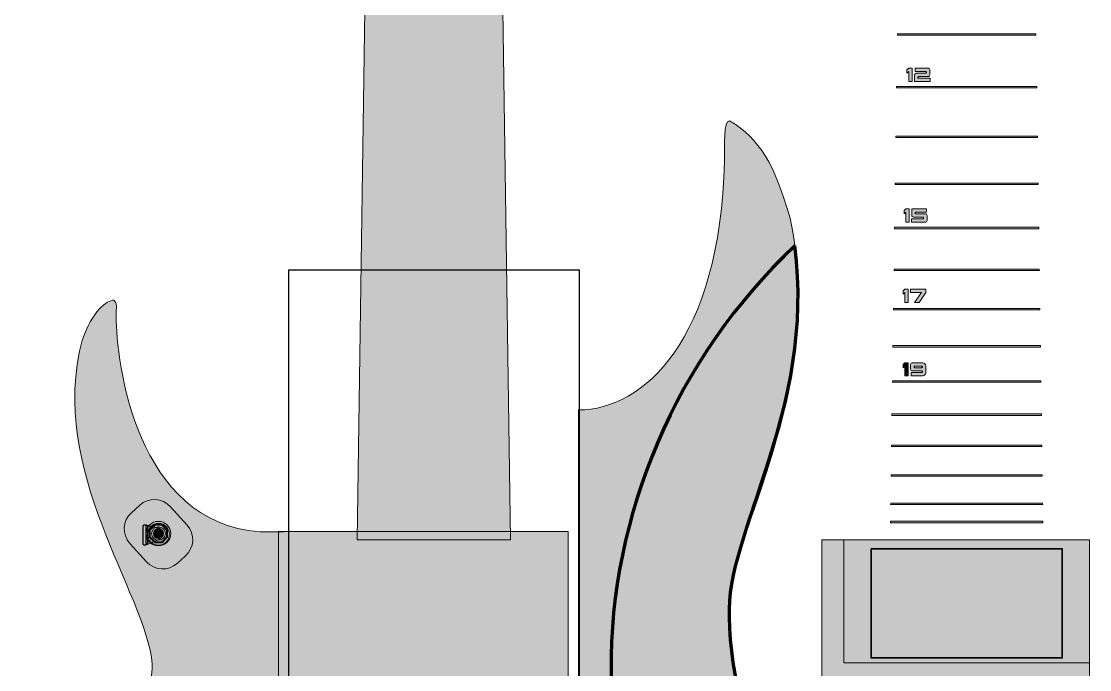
# Model space of a CAD drawing. Header units: millimetres. Extents: x -1358 to 1584, y -714 to 655.
# Drawn here: x 400.9 to 791.8, y -476.3 to -238.9 of the extents above; entities that cross this region are included whole.
import ezdxf

# ---------------------------------------------------------------- set-up
doc = ezdxf.new("R2010")
doc.units = ezdxf.units.MM
doc.header["$MEASUREMENT"] = 0
doc.layers.add('finished guitar', color=7, linetype='Continuous')
picture_1 = doc.add_image_def('image5.png', size_in_pixel=(301, 1088))

# ---------------------------------------------------------------- blocks, each defined once
blk = doc.blocks.new('block 169')
at = {"layer": 'finished guitar'}
image = blk.add_image(picture_1, insert=(498.83, -713.67), size_in_units=(106.19, 383.82), dxfattribs=at)
blk = doc.blocks.new('block 168')
at = {"layer": 'finished guitar', "true_color": 0xf23005}
h = blk.add_hatch(color=20, dxfattribs=at)
h.dxf.hatch_style = 2
h.paths.add_polyline_path([(495, -550.73), (601, -550.73), (601, -425.75), (495, -425.75)])
at = {"layer": 'finished guitar', "lineweight": 0}
blk.add_lwpolyline([(495, -550.73), (601, -550.73), (601, -425.75), (495, -425.75), (495, -550.73)], dxfattribs=at)
at = {"layer": 'finished guitar'}
blk.add_blockref('block 169', (0, 0), dxfattribs=at)
blk = doc.blocks.new('block 173')
at = {"layer": 'finished guitar', "true_color": 0xf13005}
blk.add_hatch(color=20, dxfattribs=at).paths.add_polyline_path([(572.83, 61.04), (530.83, 61.04), (523.83, -428.8), (579.83, -428.8)])
at = {"layer": 'finished guitar', "lineweight": 0}
blk.add_lwpolyline([(572.83, 61.04), (530.83, 61.04), (523.83, -428.8), (579.83, -428.8), (572.83, 61.04)], dxfattribs=at)
blk = doc.blocks.new('block 172')
at = {"layer": 'finished guitar'}
blk.add_blockref('block 173', (0, 0), dxfattribs=at)
blk = doc.blocks.new('block 174')
at = {"layer": 'finished guitar', "true_color": 0x000000}
for points in [[(772.18, -244.03), (721.46, -244.03), (721.46, -243.5), (772.17, -243.5)], [(772.45, -263.29), (721.18, -263.29), (721.19, -262.76), (772.44, -262.76)], [(772.71, -281.48), (720.92, -281.48), (720.93, -280.95), (772.7, -280.95)], [(772.96, -298.64), (720.68, -298.64), (720.68, -298.11), (772.95, -298.11)], [(773.19, -314.84), (720.44, -314.84), (720.45, -314.31), (773.18, -314.31)], [(773.41, -330.14), (720.23, -330.14), (720.23, -329.61), (773.4, -329.61)], [(773.61, -344.57), (720.02, -344.57), (720.03, -344.04), (773.6, -344.04)], [(773.81, -358.19), (719.82, -358.19), (719.83, -357.66), (773.8, -357.66)], [(773.99, -371.05), (719.64, -371.05), (719.65, -370.52), (773.98, -370.52)], [(774.16, -383.19), (719.47, -383.19), (719.47, -382.66), (774.16, -382.66)], [(774.33, -394.64), (719.3, -394.64), (719.31, -394.11), (774.32, -394.11)], [(774.48, -405.46), (719.15, -405.46), (719.16, -404.93), (774.47, -404.93)], [(774.63, -415.85), (719, -415.85), (719.01, -415.32), (774.62, -415.32)], [(774.72, -422.49), (718.9, -422.49), (718.91, -421.96), (774.72, -421.96)]]:
    blk.add_hatch(color=178, dxfattribs=at).paths.add_polyline_path(points)
at = {"layer": 'finished guitar', "lineweight": 0}
for points in [[(772.18, -244.03), (721.46, -244.03), (721.46, -243.5), (772.17, -243.5), (772.18, -244.03)], [(772.45, -263.29), (721.18, -263.29), (721.19, -262.76), (772.44, -262.76), (772.45, -263.29)], [(772.71, -281.48), (720.92, -281.48), (720.93, -280.95), (772.7, -280.95), (772.71, -281.48)], [(772.96, -298.64), (720.68, -298.64), (720.68, -298.11), (772.95, -298.11), (772.96, -298.64)], [(773.19, -314.84), (720.44, -314.84), (720.45, -314.31), (773.18, -314.31), (773.19, -314.84)], [(773.41, -330.14), (720.23, -330.14), (720.23, -329.61), (773.4, -329.61), (773.41, -330.14)], [(773.61, -344.57), (720.02, -344.57), (720.03, -344.04), (773.6, -344.04), (773.61, -344.57)], [(773.81, -358.19), (719.82, -358.19), (719.83, -357.66), (773.8, -357.66), (773.81, -358.19)], [(773.99, -371.05), (719.64, -371.05), (719.65, -370.52), (773.98, -370.52), (773.99, -371.05)], [(774.16, -383.19), (719.47, -383.19), (719.47, -382.66), (774.16, -382.66), (774.16, -383.19)], [(774.33, -394.64), (719.3, -394.64), (719.31, -394.11), (774.32, -394.11), (774.33, -394.64)], [(774.48, -405.46), (719.15, -405.46), (719.16, -404.93), (774.47, -404.93), (774.48, -405.46)], [(774.63, -415.85), (719, -415.85), (719.01, -415.32), (774.62, -415.32), (774.63, -415.85)], [(774.72, -422.49), (718.9, -422.49), (718.91, -421.96), (774.72, -421.96), (774.72, -422.49)]]:
    blk.add_lwpolyline(points, dxfattribs=at)
blk = doc.blocks.new('block 180')
at = {"layer": 'finished guitar', "true_color": 0x000000}
h = blk.add_hatch(color=178, dxfattribs=at)
h.dxf.hatch_style = 2
h.paths.add_polyline_path([(725.6, -260.99), (725.6, -257.29), (724.98, -257.91), (724.98, -256.67), (725.6, -256.06), (726.84, -256.06), (726.84, -260.99)])
h = blk.add_hatch(color=178, dxfattribs=at)
h.dxf.hatch_style = 2
edge = h.paths.add_edge_path()
edge.add_spline(control_points=[(727.76, -260.99), (727.76, -260.99), (727.76, -258.53), (727.76, -258.53), (727.76, -258.36), (727.82, -258.21), (727.94, -258.09), (728.06, -257.97), (728.21, -257.91), (728.38, -257.91), (728.38, -257.91), (731.78, -257.91), (731.78, -257.91), (731.86, -257.91), (731.93, -257.88), (731.99, -257.82), (732.05, -257.76), (732.08, -257.69), (732.08, -257.6), (732.08, -257.52), (732.05, -257.44), (731.99, -257.38), (731.93, -257.32), (731.86, -257.29), (731.78, -257.29), (731.78, -257.29), (727.92, -257.29), (727.92, -257.29), (727.92, -257.29), (727.92, -256.06), (727.92, -256.06), (727.92, -256.06), (732.7, -256.06), (732.7, -256.06), (732.87, -256.06), (733.01, -256.12), (733.14, -256.24), (733.26, -256.36), (733.32, -256.51), (733.32, -256.67), (733.32, -256.67), (733.32, -258.52), (733.32, -258.52), (733.32, -258.7), (733.26, -258.84), (733.14, -258.96), (733.01, -259.08), (732.87, -259.14), (732.7, -259.14), (732.7, -259.14), (729.31, -259.14), (729.31, -259.14), (729.22, -259.14), (729.15, -259.17), (729.08, -259.23), (729.03, -259.29), (729, -259.37), (729, -259.45), (729, -259.45), (729, -259.76), (729, -259.76), (729, -259.76), (733.47, -259.76), (733.47, -259.76), (733.47, -259.76), (733.47, -260.99), (733.47, -260.99), (733.47, -260.99), (727.76, -260.99), (727.76, -260.99)], knot_values=[0, 0, 0, 0, 1, 1, 1, 2, 2, 2, 3, 3, 3, 4, 4, 4, 5, 5, 5, 6, 6, 6, 7, 7, 7, 8, 8, 8, 9, 9, 9, 10, 10, 10, 11, 11, 11, 12, 12, 12, 13, 13, 13, 14, 14, 14, 15, 15, 15, 16, 16, 16, 17, 17, 17, 18, 18, 18, 19, 19, 19, 20, 20, 20, 21, 21, 21, 22, 22, 22, 23, 23, 23, 23], degree=3, periodic=1)
at = {"layer": 'finished guitar', "lineweight": 0}
blk.add_lwpolyline([(725.6, -260.99), (725.6, -257.29), (724.98, -257.91), (724.98, -256.67), (725.6, -256.06), (726.84, -256.06), (726.84, -260.99), (725.6, -260.99)], dxfattribs=at)
blk.add_open_spline([(727.76, -260.99), (727.76, -260.99), (727.76, -258.53), (727.76, -258.53), (727.76, -258.36), (727.82, -258.21), (727.94, -258.09), (728.06, -257.97), (728.21, -257.91), (728.38, -257.91), (728.38, -257.91), (731.78, -257.91), (731.78, -257.91), (731.86, -257.91), (731.93, -257.88), (731.99, -257.82), (732.05, -257.76), (732.08, -257.69), (732.08, -257.6), (732.08, -257.52), (732.05, -257.44), (731.99, -257.38), (731.93, -257.32), (731.86, -257.29), (731.78, -257.29), (731.78, -257.29), (727.92, -257.29), (727.92, -257.29), (727.92, -257.29), (727.92, -256.06), (727.92, -256.06), (727.92, -256.06), (732.7, -256.06), (732.7, -256.06), (732.87, -256.06), (733.01, -256.12), (733.14, -256.24), (733.26, -256.36), (733.32, -256.51), (733.32, -256.67), (733.32, -256.67), (733.32, -258.52), (733.32, -258.52), (733.32, -258.7), (733.26, -258.84), (733.14, -258.96), (733.01, -259.08), (732.87, -259.14), (732.7, -259.14), (732.7, -259.14), (729.31, -259.14), (729.31, -259.14), (729.22, -259.14), (729.15, -259.17), (729.08, -259.23), (729.03, -259.29), (729, -259.37), (729, -259.45), (729, -259.45), (729, -259.76), (729, -259.76), (729, -259.76), (733.47, -259.76), (733.47, -259.76), (733.47, -259.76), (733.47, -260.99), (733.47, -260.99), (733.47, -260.99), (727.76, -260.99), (727.76, -260.99)], degree=3, knots=[0, 0, 0, 0, 1, 1, 1, 2, 2, 2, 3, 3, 3, 4, 4, 4, 5, 5, 5, 6, 6, 6, 7, 7, 7, 8, 8, 8, 9, 9, 9, 10, 10, 10, 11, 11, 11, 12, 12, 12, 13, 13, 13, 14, 14, 14, 15, 15, 15, 16, 16, 16, 17, 17, 17, 18, 18, 18, 19, 19, 19, 20, 20, 20, 21, 21, 21, 22, 22, 22, 23, 23, 23, 23], dxfattribs=at)
blk = doc.blocks.new('block 181')
at = {"layer": 'finished guitar', "true_color": 0x000000}
h = blk.add_hatch(color=178, dxfattribs=at)
h.dxf.hatch_style = 2
h.paths.add_polyline_path([(724.59, -312.45), (724.59, -308.75), (723.97, -309.37), (723.97, -308.13), (724.59, -307.51), (725.82, -307.51), (725.82, -312.45)])
h = blk.add_hatch(color=178, dxfattribs=at)
h.dxf.hatch_style = 2
edge = h.paths.add_edge_path()
edge.add_spline(control_points=[(726.6, -312.45), (726.6, -312.45), (726.6, -311.22), (726.6, -311.22), (726.6, -311.22), (730.76, -311.22), (730.76, -311.22), (730.85, -311.22), (730.92, -311.19), (730.98, -311.13), (731.04, -311.07), (731.07, -311), (731.07, -310.91), (731.07, -310.83), (731.04, -310.75), (730.98, -310.69), (730.92, -310.63), (730.85, -310.6), (730.76, -310.6), (730.76, -310.6), (727.37, -310.6), (727.37, -310.6), (727.2, -310.6), (727.05, -310.54), (726.93, -310.42), (726.81, -310.3), (726.75, -310.15), (726.75, -309.98), (726.75, -309.98), (726.75, -307.51), (726.75, -307.51), (726.75, -307.51), (732.15, -307.51), (732.15, -307.51), (732.15, -307.51), (732.15, -308.75), (732.15, -308.75), (732.15, -308.75), (727.98, -308.75), (727.98, -308.75), (727.98, -308.75), (727.98, -309.06), (727.98, -309.06), (727.98, -309.14), (728.01, -309.22), (728.07, -309.28), (728.13, -309.34), (728.21, -309.37), (728.29, -309.37), (728.29, -309.37), (731.69, -309.37), (731.69, -309.37), (731.86, -309.37), (732, -309.43), (732.12, -309.55), (732.25, -309.67), (732.31, -309.82), (732.31, -309.98), (732.31, -309.98), (732.31, -311.84), (732.31, -311.84), (732.31, -312.01), (732.25, -312.15), (732.12, -312.28), (732, -312.39), (731.86, -312.45), (731.69, -312.45), (731.69, -312.45), (726.6, -312.45), (726.6, -312.45)], knot_values=[0, 0, 0, 0, 1, 1, 1, 2, 2, 2, 3, 3, 3, 4, 4, 4, 5, 5, 5, 6, 6, 6, 7, 7, 7, 8, 8, 8, 9, 9, 9, 10, 10, 10, 11, 11, 11, 12, 12, 12, 13, 13, 13, 14, 14, 14, 15, 15, 15, 16, 16, 16, 17, 17, 17, 18, 18, 18, 19, 19, 19, 20, 20, 20, 21, 21, 21, 22, 22, 22, 23, 23, 23, 23], degree=3, periodic=1)
at = {"layer": 'finished guitar', "lineweight": 0}
blk.add_lwpolyline([(724.59, -312.45), (724.59, -308.75), (723.97, -309.37), (723.97, -308.13), (724.59, -307.51), (725.82, -307.51), (725.82, -312.45), (724.59, -312.45)], dxfattribs=at)
blk.add_open_spline([(726.6, -312.45), (726.6, -312.45), (726.6, -311.22), (726.6, -311.22), (726.6, -311.22), (730.76, -311.22), (730.76, -311.22), (730.85, -311.22), (730.92, -311.19), (730.98, -311.13), (731.04, -311.07), (731.07, -311), (731.07, -310.91), (731.07, -310.83), (731.04, -310.75), (730.98, -310.69), (730.92, -310.63), (730.85, -310.6), (730.76, -310.6), (730.76, -310.6), (727.37, -310.6), (727.37, -310.6), (727.2, -310.6), (727.05, -310.54), (726.93, -310.42), (726.81, -310.3), (726.75, -310.15), (726.75, -309.98), (726.75, -309.98), (726.75, -307.51), (726.75, -307.51), (726.75, -307.51), (732.15, -307.51), (732.15, -307.51), (732.15, -307.51), (732.15, -308.75), (732.15, -308.75), (732.15, -308.75), (727.98, -308.75), (727.98, -308.75), (727.98, -308.75), (727.98, -309.06), (727.98, -309.06), (727.98, -309.14), (728.01, -309.22), (728.07, -309.28), (728.13, -309.34), (728.21, -309.37), (728.29, -309.37), (728.29, -309.37), (731.69, -309.37), (731.69, -309.37), (731.86, -309.37), (732, -309.43), (732.12, -309.55), (732.25, -309.67), (732.31, -309.82), (732.31, -309.98), (732.31, -309.98), (732.31, -311.84), (732.31, -311.84), (732.31, -312.01), (732.25, -312.15), (732.12, -312.28), (732, -312.39), (731.86, -312.45), (731.69, -312.45), (731.69, -312.45), (726.6, -312.45), (726.6, -312.45)], degree=3, knots=[0, 0, 0, 0, 1, 1, 1, 2, 2, 2, 3, 3, 3, 4, 4, 4, 5, 5, 5, 6, 6, 6, 7, 7, 7, 8, 8, 8, 9, 9, 9, 10, 10, 10, 11, 11, 11, 12, 12, 12, 13, 13, 13, 14, 14, 14, 15, 15, 15, 16, 16, 16, 17, 17, 17, 18, 18, 18, 19, 19, 19, 20, 20, 20, 21, 21, 21, 22, 22, 22, 23, 23, 23, 23], dxfattribs=at)
blk = doc.blocks.new('block 182')
at = {"layer": 'finished guitar', "true_color": 0x000000}
h = blk.add_hatch(color=178, dxfattribs=at)
h.dxf.hatch_style = 2
h.paths.add_polyline_path([(724.16, -341.92), (724.16, -338.22), (723.55, -338.84), (723.55, -337.6), (724.16, -336.98), (725.4, -336.98), (725.4, -341.92)])
h = blk.add_hatch(color=178, dxfattribs=at)
h.dxf.hatch_style = 2
h.paths.add_polyline_path([(727.76, -341.92), (730.23, -338.22), (726.32, -338.22), (726.32, -336.98), (731.88, -336.98), (731.88, -338.22), (729.41, -341.92)])
at = {"layer": 'finished guitar', "lineweight": 0}
for points in [[(724.16, -341.92), (724.16, -338.22), (723.55, -338.84), (723.55, -337.6), (724.16, -336.98), (725.4, -336.98), (725.4, -341.92), (724.16, -341.92)], [(727.76, -341.92), (730.23, -338.22), (726.32, -338.22), (726.32, -336.98), (731.88, -336.98), (731.88, -338.22), (729.41, -341.92), (727.76, -341.92)]]:
    blk.add_lwpolyline(points, dxfattribs=at)
blk = doc.blocks.new('block 183')
at = {"layer": 'finished guitar', "true_color": 0x000000}
h = blk.add_hatch(color=178, dxfattribs=at)
h.dxf.hatch_style = 2
h.paths.add_polyline_path([(724.16, -368.7), (724.16, -365.14), (723.55, -365.73), (723.55, -364.54), (724.16, -363.95), (725.4, -363.95), (725.4, -368.7)])
h = blk.add_hatch(color=178, dxfattribs=at)
h.dxf.hatch_style = 2
edge = h.paths.add_edge_path()
edge.add_spline(control_points=[(726.48, -368.7), (726.48, -368.7), (726.48, -367.51), (726.48, -367.51), (726.48, -367.51), (730.34, -367.51), (730.34, -367.51), (730.42, -367.51), (730.49, -367.48), (730.55, -367.43), (730.62, -367.37), (730.65, -367.3), (730.65, -367.21), (730.65, -367.13), (730.62, -367.06), (730.55, -367), (730.49, -366.95), (730.42, -366.92), (730.34, -366.92), (730.34, -366.92), (726.94, -366.92), (726.94, -366.92), (726.77, -366.92), (726.63, -366.86), (726.5, -366.75), (726.38, -366.63), (726.32, -366.49), (726.32, -366.32), (726.32, -366.32), (726.32, -364.54), (726.32, -364.54), (726.32, -364.38), (726.38, -364.25), (726.5, -364.13), (726.63, -364.01), (726.77, -363.95), (726.94, -363.95), (726.94, -363.95), (730.65, -363.95), (730.65, -363.95), (730.99, -363.95), (731.28, -364.07), (731.51, -364.3), (731.76, -364.54), (731.88, -364.81), (731.88, -365.14), (731.88, -365.14), (731.88, -367.51), (731.88, -367.51), (731.88, -367.84), (731.76, -368.12), (731.51, -368.35), (731.27, -368.58), (730.98, -368.7), (730.65, -368.7), (730.65, -368.7), (726.48, -368.7), (726.48, -368.7)], knot_values=[0, 0, 0, 0, 1, 1, 1, 2, 2, 2, 3, 3, 3, 4, 4, 4, 5, 5, 5, 6, 6, 6, 7, 7, 7, 8, 8, 8, 9, 9, 9, 10, 10, 10, 11, 11, 11, 12, 12, 12, 13, 13, 13, 14, 14, 14, 15, 15, 15, 16, 16, 16, 17, 17, 17, 18, 18, 18, 19, 19, 19, 19], degree=3, periodic=1)
edge = h.paths.add_edge_path()
edge.add_spline(control_points=[(730.34, -365.73), (730.42, -365.73), (730.49, -365.7), (730.55, -365.65), (730.62, -365.59), (730.65, -365.52), (730.65, -365.43), (730.65, -365.35), (730.62, -365.28), (730.55, -365.23), (730.49, -365.17), (730.42, -365.14), (730.34, -365.14), (730.34, -365.14), (727.87, -365.14), (727.87, -365.14), (727.78, -365.14), (727.71, -365.17), (727.65, -365.23), (727.59, -365.28), (727.56, -365.35), (727.56, -365.43), (727.56, -365.52), (727.59, -365.59), (727.65, -365.65), (727.71, -365.7), (727.78, -365.73), (727.87, -365.73), (727.87, -365.73), (730.34, -365.73), (730.34, -365.73)], knot_values=[0, 0, 0, 0, 1, 1, 1, 2, 2, 2, 3, 3, 3, 4, 4, 4, 5, 5, 5, 6, 6, 6, 7, 7, 7, 8, 8, 8, 9, 9, 9, 10, 10, 10, 10], degree=3, periodic=1)
at = {"layer": 'finished guitar', "lineweight": 0}
blk.add_lwpolyline([(724.16, -368.7), (724.16, -365.14), (723.55, -365.73), (723.55, -364.54), (724.16, -363.95), (725.4, -363.95), (725.4, -368.7), (724.16, -368.7)], dxfattribs=at)
for points, knots in [([(726.48, -368.7), (726.48, -368.7), (726.48, -367.51), (726.48, -367.51), (726.48, -367.51), (730.34, -367.51), (730.34, -367.51), (730.42, -367.51), (730.49, -367.48), (730.55, -367.43), (730.62, -367.37), (730.65, -367.3), (730.65, -367.21), (730.65, -367.13), (730.62, -367.06), (730.55, -367), (730.49, -366.95), (730.42, -366.92), (730.34, -366.92), (730.34, -366.92), (726.94, -366.92), (726.94, -366.92), (726.77, -366.92), (726.63, -366.86), (726.5, -366.75), (726.38, -366.63), (726.32, -366.49), (726.32, -366.32), (726.32, -366.32), (726.32, -364.54), (726.32, -364.54), (726.32, -364.38), (726.38, -364.25), (726.5, -364.13), (726.63, -364.01), (726.77, -363.95), (726.94, -363.95), (726.94, -363.95), (730.65, -363.95), (730.65, -363.95), (730.99, -363.95), (731.28, -364.07), (731.51, -364.3), (731.76, -364.54), (731.88, -364.81), (731.88, -365.14), (731.88, -365.14), (731.88, -367.51), (731.88, -367.51), (731.88, -367.84), (731.76, -368.12), (731.51, -368.35), (731.27, -368.58), (730.98, -368.7), (730.65, -368.7), (730.65, -368.7), (726.48, -368.7), (726.48, -368.7)], [0, 0, 0, 0, 1, 1, 1, 2, 2, 2, 3, 3, 3, 4, 4, 4, 5, 5, 5, 6, 6, 6, 7, 7, 7, 8, 8, 8, 9, 9, 9, 10, 10, 10, 11, 11, 11, 12, 12, 12, 13, 13, 13, 14, 14, 14, 15, 15, 15, 16, 16, 16, 17, 17, 17, 18, 18, 18, 19, 19, 19, 19]), ([(730.34, -365.73), (730.42, -365.73), (730.49, -365.7), (730.55, -365.65), (730.62, -365.59), (730.65, -365.52), (730.65, -365.43), (730.65, -365.35), (730.62, -365.28), (730.55, -365.23), (730.49, -365.17), (730.42, -365.14), (730.34, -365.14), (730.34, -365.14), (727.87, -365.14), (727.87, -365.14), (727.78, -365.14), (727.71, -365.17), (727.65, -365.23), (727.59, -365.28), (727.56, -365.35), (727.56, -365.43), (727.56, -365.52), (727.59, -365.59), (727.65, -365.65), (727.71, -365.7), (727.78, -365.73), (727.87, -365.73), (727.87, -365.73), (730.34, -365.73), (730.34, -365.73)], [0, 0, 0, 0, 1, 1, 1, 2, 2, 2, 3, 3, 3, 4, 4, 4, 5, 5, 5, 6, 6, 6, 7, 7, 7, 8, 8, 8, 9, 9, 9, 10, 10, 10, 10])]:
    blk.add_open_spline(points, degree=3, knots=knots, dxfattribs=at)
blk = doc.blocks.new('block 175')
at = {"layer": 'finished guitar'}
for name in ['block 180', 'block 181', 'block 182', 'block 183']:
    blk.add_blockref(name, (0, 0), dxfattribs=at)
blk = doc.blocks.new('block 171')
at = {"layer": 'finished guitar'}
for name in ['block 172', 'block 174', 'block 175']:
    blk.add_blockref(name, (0, 0), dxfattribs=at)
blk = doc.blocks.new('block 201')
at = {"layer": 'finished guitar', "true_color": 0x031ca6}
h = blk.add_hatch(color=164, dxfattribs=at)
edge = h.paths.add_edge_path()
edge.add_spline(control_points=[(697.75, -590.86), (691.43, -545.06), (660.08, -501.66), (660.03, -456.98), (658.19, -423.8), (695.55, -372.62), (682.2, -311.02), (676.4, -291.04), (671.25, -282.11), (660.08, -275.31), (657.72, -275.4), (658.33, -284.19), (658.2, -290.18), (656.62, -355.69), (628.49, -381.18), (604.83, -381.18), (604.83, -381.18), (604.83, -710.48), (604.83, -710.48), (702.11, -693.18), (701.11, -622.74), (697.75, -590.86)], knot_values=[0, 0, 0, 0, 1, 1, 1, 2, 2, 2, 3, 3, 3, 4, 4, 4, 5, 5, 5, 6, 6, 6, 7, 7, 7, 7], degree=3, periodic=1)
at = {"layer": 'finished guitar', "lineweight": 0}
blk.add_open_spline([(697.75, -590.86), (691.43, -545.06), (660.08, -501.66), (660.03, -456.98), (658.19, -423.8), (695.55, -372.62), (682.2, -311.02), (676.4, -291.04), (671.25, -282.11), (660.08, -275.31), (657.72, -275.4), (658.33, -284.19), (658.2, -290.18), (656.62, -355.69), (628.49, -381.18), (604.83, -381.18), (604.83, -381.18), (604.83, -710.48), (604.83, -710.48), (702.11, -693.18), (701.11, -622.74), (697.75, -590.86)], degree=3, knots=[0, 0, 0, 0, 1, 1, 1, 2, 2, 2, 3, 3, 3, 4, 4, 4, 5, 5, 5, 6, 6, 6, 7, 7, 7, 7], dxfattribs=at)
blk = doc.blocks.new('block 200')
at = {"layer": 'finished guitar'}
blk.add_blockref('block 201', (0, 0), dxfattribs=at)
blk = doc.blocks.new('block 202')
at = {"layer": 'finished guitar', "true_color": 0x031ca6}
for points in [[(791.81, -473.8), (701.81, -473.8), (701.81, -428.8), (791.81, -428.8)], [(711.81, -432), (781.81, -432), (781.81, -472), (711.81, -472)], [(791.81, -547.73), (701.81, -547.73), (701.81, -502.73), (791.81, -502.73)], [(711.81, -505.23), (781.81, -505.23), (781.81, -545.23), (711.81, -545.23)]]:
    blk.add_hatch(color=164, dxfattribs=at).paths.add_polyline_path(points)
at = {"layer": 'finished guitar', "lineweight": 0}
for points in [[(791.81, -473.8), (701.81, -473.8), (701.81, -428.8), (791.81, -428.8), (791.81, -473.8)], [(791.81, -547.73), (701.81, -547.73), (701.81, -502.73), (791.81, -502.73), (791.81, -547.73)]]:
    blk.add_lwpolyline(points, dxfattribs=at)
at = {"layer": 'finished guitar', "color": 7, "lineweight": 35, "true_color": 0xffffff}
blk.add_lwpolyline([(711.81, -432), (781.81, -432), (781.81, -472), (711.81, -472), (711.81, -432)], dxfattribs=at)
at = {"layer": 'finished guitar', "color": 7, "lineweight": 70, "true_color": 0xffffff}
blk.add_lwpolyline([(711.81, -505.23), (781.81, -505.23), (781.81, -545.23), (711.81, -545.23), (711.81, -505.23)], dxfattribs=at)
blk = doc.blocks.new('block 199')
at = {"layer": 'finished guitar', "true_color": 0x191919}
h = blk.add_hatch(color=179, dxfattribs=at)
edge = h.paths.add_edge_path()
edge.add_spline(control_points=[(683.96, -321.14), (691.69, -381.71), (658.35, -426.73), (660.03, -456.98), (660.08, -501.66), (691.43, -545.06), (697.75, -590.86), (698.76, -600.44), (699.42, -604.6), (698.49, -619.53), (586.83, -554.98), (596.83, -402.58), (683.96, -321.14)], knot_values=[0, 0, 0, 0, 1, 1, 1, 2, 2, 2, 3, 3, 3, 4, 4, 4, 4], degree=3, periodic=1)
at = {"layer": 'finished guitar', "true_color": 0x031ca6}
blk.add_hatch(color=164, dxfattribs=at).paths.add_polyline_path([(791.81, -547.73), (693.81, -547.73), (693.81, -428.8), (791.81, -428.8)])
at = {"layer": 'finished guitar', "lineweight": 0}
blk.add_lwpolyline([(791.81, -547.73), (693.81, -547.73), (693.81, -428.8), (791.81, -428.8), (791.81, -547.73)], dxfattribs=at)
at = {"layer": 'finished guitar', "color": 7, "lineweight": 70, "true_color": 0xffffff}
blk.add_open_spline([(683.96, -321.14), (691.69, -381.71), (658.35, -426.73), (660.03, -456.98), (660.08, -501.66), (691.43, -545.06), (697.75, -590.86), (698.76, -600.44), (699.42, -604.6), (698.49, -619.53), (586.83, -554.98), (596.83, -402.58), (683.96, -321.14)], degree=3, knots=[0, 0, 0, 0, 1, 1, 1, 2, 2, 2, 3, 3, 3, 4, 4, 4, 4], dxfattribs=at)
at = {"layer": 'finished guitar'}
for name in ['block 200', 'block 202']:
    blk.add_blockref(name, (0, 0), dxfattribs=at)
blk = doc.blocks.new('block 205')
at = {"layer": 'finished guitar', "true_color": 0x031ca6}
h = blk.add_hatch(color=164, dxfattribs=at)
edge = h.paths.add_edge_path()
edge.add_spline(control_points=[(498.83, -425.75), (498.83, -425.75), (493.31, -425.87), (488.15, -425.87), (488.15, -425.87), (488.15, -425.87), (488.15, -425.87), (442.86, -422.58), (435.5, -363.66), (435.62, -346.82), (435.54, -343.44), (436.1, -342.16), (434.73, -341), (434.73, -341), (434.73, -341), (434.73, -341), (432.3, -341), (426.68, -345.04), (423.16, -355.74), (423.16, -355.74), (423.16, -355.74), (423.16, -355.74), (410.46, -403.53), (446.39, -448.02), (448.81, -474.28), (448.81, -489.67), (433.6, -518.02), (419.51, -551.29), (412.28, -568.35), (403.07, -581.48), (400.9, -605.27), (400.9, -605.27), (400.9, -605.27), (400.9, -605.27), (401.4, -656.92), (404.42, -700.79), (498.83, -712.05), (498.83, -712.05), (498.83, -425.75), (498.83, -425.75)], knot_values=[0, 0, 0, 0, 1, 1, 1, 2, 2, 2, 3, 3, 3, 4, 4, 4, 5, 5, 5, 6, 6, 6, 7, 7, 7, 8, 8, 8, 9, 9, 9, 10, 10, 10, 11, 11, 11, 12, 12, 12, 13, 13, 13, 13], degree=3, periodic=1)
at = {"layer": 'finished guitar', "lineweight": 0}
blk.add_open_spline([(498.83, -425.75), (498.83, -425.75), (493.31, -425.87), (488.15, -425.87), (488.15, -425.87), (488.15, -425.87), (488.15, -425.87), (442.86, -422.58), (435.5, -363.66), (435.62, -346.82), (435.54, -343.44), (436.1, -342.16), (434.73, -341), (434.73, -341), (434.73, -341), (434.73, -341), (432.3, -341), (426.68, -345.04), (423.16, -355.74), (423.16, -355.74), (423.16, -355.74), (423.16, -355.74), (410.46, -403.53), (446.39, -448.02), (448.81, -474.28), (448.81, -489.67), (433.6, -518.02), (419.51, -551.29), (412.28, -568.35), (403.07, -581.48), (400.9, -605.27), (400.9, -605.27), (400.9, -605.27), (400.9, -605.27), (401.4, -656.92), (404.42, -700.79), (498.83, -712.05), (498.83, -712.05), (498.83, -425.75), (498.83, -425.75)], degree=3, knots=[0, 0, 0, 0, 1, 1, 1, 2, 2, 2, 3, 3, 3, 4, 4, 4, 5, 5, 5, 6, 6, 6, 7, 7, 7, 8, 8, 8, 9, 9, 9, 10, 10, 10, 11, 11, 11, 12, 12, 12, 13, 13, 13, 13], dxfattribs=at)
blk = doc.blocks.new('block 204')
at = {"layer": 'finished guitar'}
blk.add_blockref('block 205', (0, 0), dxfattribs=at)
blk = doc.blocks.new('block 208')
at = {"layer": 'finished guitar', "true_color": 0x191919}
h = blk.add_hatch(color=179, dxfattribs=at)
h.dxf.hatch_style = 2
edge = h.paths.add_edge_path()
edge.add_spline(control_points=[(446.69, -436.81), (446.69, -436.81), (440.59, -430.05), (440.59, -430.05), (437.65, -426.79), (437.91, -421.77), (441.17, -418.83), (441.17, -418.83), (444.23, -416.07), (444.23, -416.07), (447.48, -413.14), (452.51, -413.4), (455.45, -416.65), (455.45, -416.65), (461.55, -423.42), (461.55, -423.42), (464.49, -426.68), (464.23, -431.7), (460.97, -434.64), (460.97, -434.64), (457.91, -437.39), (457.91, -437.39), (454.66, -440.33), (449.63, -440.07), (446.69, -436.81)], knot_values=[0, 0, 0, 0, 1, 1, 1, 2, 2, 2, 3, 3, 3, 4, 4, 4, 5, 5, 5, 6, 6, 6, 7, 7, 7, 8, 8, 8, 8], degree=3, periodic=1)
at = {"layer": 'finished guitar', "true_color": 0x000000}
h = blk.add_hatch(color=178, dxfattribs=at)
edge = h.paths.add_edge_path()
edge.add_spline(control_points=[(455.07, -426.73), (455.07, -428.94), (453.28, -430.73), (451.07, -430.73), (448.86, -430.73), (447.07, -428.94), (447.07, -426.73), (447.07, -424.53), (448.86, -422.73), (451.07, -422.73), (453.28, -422.73), (455.07, -424.53), (455.07, -426.73)], knot_values=[0, 0, 0, 0, 1, 1, 1, 2, 2, 2, 3, 3, 3, 4, 4, 4, 4], degree=3, periodic=1)
at = {"layer": 'finished guitar', "lineweight": 0}
for points, knots in [([(446.69, -436.81), (446.69, -436.81), (440.59, -430.05), (440.59, -430.05), (437.65, -426.79), (437.91, -421.77), (441.17, -418.83), (441.17, -418.83), (444.23, -416.07), (444.23, -416.07), (447.48, -413.14), (452.51, -413.4), (455.45, -416.65), (455.45, -416.65), (461.55, -423.42), (461.55, -423.42), (464.49, -426.68), (464.23, -431.7), (460.97, -434.64), (460.97, -434.64), (457.91, -437.39), (457.91, -437.39), (454.66, -440.33), (449.63, -440.07), (446.69, -436.81)], [0, 0, 0, 0, 1, 1, 1, 2, 2, 2, 3, 3, 3, 4, 4, 4, 5, 5, 5, 6, 6, 6, 7, 7, 7, 8, 8, 8, 8]), ([(455.07, -426.73), (455.07, -428.94), (453.28, -430.73), (451.07, -430.73), (448.86, -430.73), (447.07, -428.94), (447.07, -426.73), (447.07, -424.53), (448.86, -422.73), (451.07, -422.73), (453.28, -422.73), (455.07, -424.53), (455.07, -426.73)], [0, 0, 0, 0, 1, 1, 1, 2, 2, 2, 3, 3, 3, 4, 4, 4, 4])]:
    blk.add_open_spline(points, degree=3, knots=knots, dxfattribs=at)
blk = doc.blocks.new('block 203')
at = {"layer": 'finished guitar'}
for name in ['block 204', 'block 208']:
    blk.add_blockref(name, (0, 0), dxfattribs=at)
blk = doc.blocks.new('block 239')
at = {"layer": 'finished guitar', "true_color": 0xffffff}
h = blk.add_hatch(color=7, dxfattribs=at)
h.dxf.hatch_style = 2
h.paths.add_polyline_path([(452.45, -423.1), (452.3, -423.1), (449.81, -423.1), (449.66, -423.1), (449.56, -423.2), (447.79, -424.96), (447.69, -425.07), (447.69, -425.21), (447.69, -427.71), (447.69, -427.85), (447.79, -427.96), (449.56, -429.72), (449.66, -429.82), (449.81, -429.82), (452.3, -429.82), (452.45, -429.82), (452.55, -429.72), (454.31, -427.96), (454.42, -427.85), (454.42, -427.71), (454.42, -425.21), (454.42, -425.07), (454.31, -424.96), (452.55, -423.2)])
h.paths.add_polyline_path([(452.3, -423.45), (454.06, -425.21), (454.06, -427.71), (452.3, -429.47), (449.81, -429.47), (448.04, -427.71), (448.04, -425.21), (449.81, -423.45)])
at = {"layer": 'finished guitar', "true_color": 0xcc0000}
blk.add_hatch(color=12, dxfattribs=at).paths.add_polyline_path([(449.73, -429.65), (447.87, -427.78), (447.87, -425.14), (449.73, -423.27), (452.37, -423.27), (454.24, -425.14), (454.24, -427.78), (452.37, -429.65)])
at = {"layer": 'finished guitar', "lineweight": 0}
for points in [[(452.45, -423.1), (452.3, -423.1), (449.81, -423.1), (449.66, -423.1), (449.56, -423.2), (447.79, -424.96), (447.69, -425.07), (447.69, -425.21), (447.69, -427.71), (447.69, -427.85), (447.79, -427.96), (449.56, -429.72), (449.66, -429.82), (449.81, -429.82), (452.3, -429.82), (452.45, -429.82), (452.55, -429.72), (454.31, -427.96), (454.42, -427.85), (454.42, -427.71), (454.42, -425.21), (454.42, -425.07), (454.31, -424.96), (452.55, -423.2), (452.45, -423.1), (452.45, -423.1)], [(449.73, -429.65), (447.87, -427.78), (447.87, -425.14), (449.73, -423.27), (452.37, -423.27), (454.24, -425.14), (454.24, -427.78), (452.37, -429.65), (449.73, -429.65)], [(452.3, -423.45), (454.06, -425.21), (454.06, -427.71), (452.3, -429.47), (449.81, -429.47), (448.04, -427.71), (448.04, -425.21), (449.81, -423.45), (452.3, -423.45)]]:
    blk.add_lwpolyline(points, dxfattribs=at)
blk = doc.blocks.new('block 240')
at = {"layer": 'finished guitar', "true_color": 0xffffff}
h = blk.add_hatch(color=7, dxfattribs=at)
h.dxf.hatch_style = 2
edge = h.paths.add_edge_path()
edge.add_spline(control_points=[(446.47, -423.28), (446.47, -423.28), (446.47, -430.69), (446.47, -430.69), (446.47, -430.69), (450.7, -428.93), (450.7, -428.93), (451.22, -428.71), (451.76, -428.58), (451.76, -427.87), (451.76, -427.87), (451.76, -425.05), (451.76, -425.05), (451.76, -424.57), (451.17, -424.42), (450.7, -424.34), (450.7, -424.34), (446.47, -423.28), (446.47, -423.28), (446.47, -423.28), (446.47, -423.28), (446.47, -423.28)], knot_values=[0, 0, 0, 0, 1, 1, 1, 2, 2, 2, 3, 3, 3, 4, 4, 4, 5, 5, 5, 6, 6, 6, 7, 7, 7, 7], degree=3, periodic=1)
edge = h.paths.add_edge_path()
edge.add_spline(control_points=[(446.55, -423.4), (446.55, -423.4), (450.69, -424.43), (450.69, -424.43), (451.37, -424.54), (451.67, -424.73), (451.67, -425.05), (451.67, -425.05), (451.67, -427.87), (451.67, -427.87), (451.67, -428.44), (451.28, -428.6), (450.82, -428.78), (450.77, -428.8), (450.72, -428.82), (450.67, -428.85), (450.67, -428.85), (446.55, -430.56), (446.55, -430.56), (446.55, -430.56), (446.55, -423.4), (446.55, -423.4)], knot_values=[0, 0, 0, 0, 0.352778, 0.352778, 0.352778, 0.705556, 0.705556, 0.705556, 1.058333, 1.058333, 1.058333, 1.411111, 1.411111, 1.411111, 1.763889, 1.763889, 1.763889, 2.116667, 2.116667, 2.116667, 2.469444, 2.469444, 2.469444, 2.469444], degree=3, periodic=0)
edge.add_line((446.55, -423.4), (446.55, -423.4))
at = {"layer": 'finished guitar', "true_color": 0x333333}
h = blk.add_hatch(color=250, dxfattribs=at)
edge = h.paths.add_edge_path()
edge.add_spline(control_points=[(446.51, -423.34), (446.51, -423.34), (450.69, -424.38), (450.69, -424.38), (451.17, -424.46), (451.71, -424.61), (451.71, -425.05), (451.71, -425.05), (451.71, -427.87), (451.71, -427.87), (451.71, -428.47), (451.31, -428.64), (450.84, -428.82), (450.84, -428.82), (450.68, -428.89), (450.68, -428.89), (450.68, -428.89), (446.51, -430.63), (446.51, -430.63), (446.51, -430.63), (446.51, -423.34), (446.51, -423.34)], knot_values=[0, 0, 0, 0, 1, 1, 1, 2, 2, 2, 3, 3, 3, 4, 4, 4, 5, 5, 5, 6, 6, 6, 7, 7, 7, 7], degree=3, periodic=1)
at = {"layer": 'finished guitar', "lineweight": 0}
for points in [[(446.47, -423.28), (446.47, -423.28), (446.47, -430.69), (446.47, -430.69), (446.47, -430.69), (450.7, -428.93), (450.7, -428.93), (451.22, -428.71), (451.76, -428.58), (451.76, -427.87), (451.76, -427.87), (451.76, -425.05), (451.76, -425.05), (451.76, -424.57), (451.17, -424.42), (450.7, -424.34), (450.7, -424.34), (446.47, -423.28), (446.47, -423.28), (446.47, -423.28), (446.47, -423.28), (446.47, -423.28)], [(446.51, -423.34), (446.51, -423.34), (450.69, -424.38), (450.69, -424.38), (451.17, -424.46), (451.71, -424.61), (451.71, -425.05), (451.71, -425.05), (451.71, -427.87), (451.71, -427.87), (451.71, -428.47), (451.31, -428.64), (450.84, -428.82), (450.84, -428.82), (450.68, -428.89), (450.68, -428.89), (450.68, -428.89), (446.51, -430.63), (446.51, -430.63), (446.51, -430.63), (446.51, -423.34), (446.51, -423.34)], [(446.55, -423.4), (446.55, -423.4), (450.69, -424.43), (450.69, -424.43), (451.37, -424.54), (451.67, -424.73), (451.67, -425.05), (451.67, -425.05), (451.67, -427.87), (451.67, -427.87), (451.67, -428.44), (451.28, -428.6), (450.82, -428.78), (450.77, -428.8), (450.72, -428.82), (450.67, -428.85), (450.67, -428.85), (446.55, -430.56), (446.55, -430.56), (446.55, -430.56), (446.55, -423.4), (446.55, -423.4)]]:
    blk.add_open_spline(points, degree=3, knots=[0, 0, 0, 0, 1, 1, 1, 2, 2, 2, 3, 3, 3, 4, 4, 4, 5, 5, 5, 6, 6, 6, 7, 7, 7, 7], dxfattribs=at)
blk = doc.blocks.new('block 241')
at = {"layer": 'finished guitar', "true_color": 0xffffff}
h = blk.add_hatch(color=7, dxfattribs=at)
h.dxf.hatch_style = 2
edge = h.paths.add_edge_path()
edge.add_spline(control_points=[(446.54, -423.29), (446.54, -423.29), (446.54, -423.29), (446.53, -423.29), (446.53, -423.29), (445.77, -423.3), (445.77, -423.3), (445.57, -423.3), (445.4, -423.46), (445.4, -423.66), (445.4, -423.66), (445.4, -430.31), (445.4, -430.31), (445.4, -430.51), (445.57, -430.67), (445.77, -430.68), (445.77, -430.68), (446.34, -430.68), (446.34, -430.68), (446.34, -430.68), (446.35, -430.68), (446.35, -430.68), (446.8, -430.68), (447.17, -430.31), (447.17, -429.86), (447.17, -429.86), (447.17, -423.92), (447.17, -423.92), (447.17, -423.57), (446.89, -423.29), (446.54, -423.29), (446.54, -423.29), (446.54, -423.29), (446.54, -423.29)], knot_values=[0, 0, 0, 0, 1, 1, 1, 2, 2, 2, 3, 3, 3, 4, 4, 4, 5, 5, 5, 6, 6, 6, 7, 7, 7, 8, 8, 8, 9, 9, 9, 10, 10, 10, 11, 11, 11, 11], degree=3, periodic=1)
edge = h.paths.add_edge_path()
edge.add_spline(control_points=[(446.54, -423.29), (446.54, -423.29), (446.54, -423.38), (446.54, -423.38), (446.84, -423.38), (447.08, -423.62), (447.08, -423.92), (447.08, -423.92), (447.08, -429.86), (447.08, -429.86), (447.08, -430.26), (446.75, -430.59), (446.34, -430.59), (446.34, -430.59), (445.77, -430.59), (445.77, -430.59), (445.62, -430.59), (445.49, -430.46), (445.49, -430.31), (445.49, -430.31), (445.49, -423.66), (445.49, -423.66), (445.49, -423.51), (445.62, -423.39), (445.77, -423.39), (445.77, -423.39), (446.53, -423.38), (446.53, -423.38), (446.53, -423.38), (446.54, -423.29), (446.54, -423.29)], knot_values=[0, 0, 0, 0, 0.352778, 0.352778, 0.352778, 0.705556, 0.705556, 0.705556, 1.058333, 1.058333, 1.058333, 1.411111, 1.411111, 1.411111, 1.763889, 1.763889, 1.763889, 2.116667, 2.116667, 2.116667, 2.469444, 2.469444, 2.469444, 2.822222, 2.822222, 2.822222, 3.175, 3.175, 3.175, 3.527778, 3.527778, 3.527778, 3.527778], degree=3, periodic=0)
edge.add_line((446.54, -423.29), (446.54, -423.29))
at = {"layer": 'finished guitar', "true_color": 0x262626}
h = blk.add_hatch(color=179, dxfattribs=at)
edge = h.paths.add_edge_path()
edge.add_spline(control_points=[(445.77, -430.63), (445.59, -430.63), (445.45, -430.49), (445.45, -430.31), (445.45, -430.31), (445.45, -423.66), (445.45, -423.66), (445.45, -423.49), (445.59, -423.34), (445.77, -423.34), (445.77, -423.34), (446.53, -423.33), (446.53, -423.33), (446.86, -423.33), (447.13, -423.6), (447.13, -423.92), (447.13, -423.92), (447.13, -429.86), (447.13, -429.86), (447.13, -430.29), (446.78, -430.64), (446.35, -430.64), (446.35, -430.64), (445.77, -430.63), (445.77, -430.63)], knot_values=[0, 0, 0, 0, 1, 1, 1, 2, 2, 2, 3, 3, 3, 4, 4, 4, 5, 5, 5, 6, 6, 6, 7, 7, 7, 8, 8, 8, 8], degree=3, periodic=1)
at = {"layer": 'finished guitar', "lineweight": 0}
for points, knots in [([(446.54, -423.29), (446.54, -423.29), (446.54, -423.29), (446.53, -423.29), (446.53, -423.29), (445.77, -423.3), (445.77, -423.3), (445.57, -423.3), (445.4, -423.46), (445.4, -423.66), (445.4, -423.66), (445.4, -430.31), (445.4, -430.31), (445.4, -430.51), (445.57, -430.67), (445.77, -430.68), (445.77, -430.68), (446.34, -430.68), (446.34, -430.68), (446.34, -430.68), (446.35, -430.68), (446.35, -430.68), (446.8, -430.68), (447.17, -430.31), (447.17, -429.86), (447.17, -429.86), (447.17, -423.92), (447.17, -423.92), (447.17, -423.57), (446.89, -423.29), (446.54, -423.29), (446.54, -423.29), (446.54, -423.29), (446.54, -423.29)], [0, 0, 0, 0, 1, 1, 1, 2, 2, 2, 3, 3, 3, 4, 4, 4, 5, 5, 5, 6, 6, 6, 7, 7, 7, 8, 8, 8, 9, 9, 9, 10, 10, 10, 11, 11, 11, 11]), ([(445.77, -430.63), (445.59, -430.63), (445.45, -430.49), (445.45, -430.31), (445.45, -430.31), (445.45, -423.66), (445.45, -423.66), (445.45, -423.49), (445.59, -423.34), (445.77, -423.34), (445.77, -423.34), (446.53, -423.33), (446.53, -423.33), (446.86, -423.33), (447.13, -423.6), (447.13, -423.92), (447.13, -423.92), (447.13, -429.86), (447.13, -429.86), (447.13, -430.29), (446.78, -430.64), (446.35, -430.64), (446.35, -430.64), (445.77, -430.63), (445.77, -430.63)], [0, 0, 0, 0, 1, 1, 1, 2, 2, 2, 3, 3, 3, 4, 4, 4, 5, 5, 5, 6, 6, 6, 7, 7, 7, 8, 8, 8, 8]), ([(446.54, -423.29), (446.54, -423.29), (446.54, -423.38), (446.54, -423.38), (446.84, -423.38), (447.08, -423.62), (447.08, -423.92), (447.08, -423.92), (447.08, -429.86), (447.08, -429.86), (447.08, -430.26), (446.75, -430.59), (446.34, -430.59), (446.34, -430.59), (445.77, -430.59), (445.77, -430.59), (445.62, -430.59), (445.49, -430.46), (445.49, -430.31), (445.49, -430.31), (445.49, -423.66), (445.49, -423.66), (445.49, -423.51), (445.62, -423.39), (445.77, -423.39), (445.77, -423.39), (446.53, -423.38), (446.53, -423.38), (446.53, -423.38), (446.54, -423.29), (446.54, -423.29)], [0, 0, 0, 0, 1, 1, 1, 2, 2, 2, 3, 3, 3, 4, 4, 4, 5, 5, 5, 6, 6, 6, 7, 7, 7, 8, 8, 8, 9, 9, 9, 10, 10, 10, 10])]:
    blk.add_open_spline(points, degree=3, knots=knots, dxfattribs=at)
blk = doc.blocks.new('block 238')
at = {"layer": 'finished guitar', "true_color": 0x191919}
h = blk.add_hatch(color=179, dxfattribs=at)
edge = h.paths.add_edge_path()
edge.add_spline(control_points=[(455.54, -426.48), (455.54, -428.96), (453.53, -430.98), (451.05, -430.98), (448.57, -430.98), (446.56, -428.96), (446.56, -426.48), (446.56, -424), (448.57, -421.99), (451.05, -421.99), (453.53, -421.99), (455.54, -424), (455.54, -426.48)], knot_values=[0, 0, 0, 0, 1, 1, 1, 2, 2, 2, 3, 3, 3, 4, 4, 4, 4], degree=3, periodic=1)
at = {"layer": 'finished guitar', "true_color": 0xffffff}
h = blk.add_hatch(color=7, dxfattribs=at)
edge = h.paths.add_edge_path()
edge.add_spline(control_points=[(453.59, -426.48), (453.59, -427.83), (452.45, -428.93), (451.05, -428.93), (449.65, -428.93), (448.52, -427.83), (448.52, -426.48), (448.52, -425.13), (449.65, -424.04), (451.05, -424.04), (452.45, -424.04), (453.59, -425.13), (453.59, -426.48)], knot_values=[0, 0, 0, 0, 1, 1, 1, 2, 2, 2, 3, 3, 3, 4, 4, 4, 4], degree=3, periodic=1)
at = {"layer": 'finished guitar', "true_color": 0x333333}
h = blk.add_hatch(color=250, dxfattribs=at)
edge = h.paths.add_edge_path()
edge.add_spline(control_points=[(452.88, -426.48), (452.88, -427.46), (452.06, -428.25), (451.05, -428.25), (450.04, -428.25), (449.22, -427.46), (449.22, -426.48), (449.22, -425.51), (450.04, -424.72), (451.05, -424.72), (452.06, -424.72), (452.88, -425.51), (452.88, -426.48)], knot_values=[0, 0, 0, 0, 1, 1, 1, 2, 2, 2, 3, 3, 3, 4, 4, 4, 4], degree=3, periodic=1)
at = {"layer": 'finished guitar', "lineweight": 0}
for points in [[(455.54, -426.48), (455.54, -428.96), (453.53, -430.98), (451.05, -430.98), (448.57, -430.98), (446.56, -428.96), (446.56, -426.48), (446.56, -424), (448.57, -421.99), (451.05, -421.99), (453.53, -421.99), (455.54, -424), (455.54, -426.48)], [(453.59, -426.48), (453.59, -427.83), (452.45, -428.93), (451.05, -428.93), (449.65, -428.93), (448.52, -427.83), (448.52, -426.48), (448.52, -425.13), (449.65, -424.04), (451.05, -424.04), (452.45, -424.04), (453.59, -425.13), (453.59, -426.48)], [(452.88, -426.48), (452.88, -427.46), (452.06, -428.25), (451.05, -428.25), (450.04, -428.25), (449.22, -427.46), (449.22, -426.48), (449.22, -425.51), (450.04, -424.72), (451.05, -424.72), (452.06, -424.72), (452.88, -425.51), (452.88, -426.48)]]:
    blk.add_open_spline(points, degree=3, knots=[0, 0, 0, 0, 1, 1, 1, 2, 2, 2, 3, 3, 3, 4, 4, 4, 4], dxfattribs=at)
at = {"layer": 'finished guitar'}
for name in ['block 241', 'block 240', 'block 239']:
    blk.add_blockref(name, (0, 0), dxfattribs=at)
blk = doc.blocks.new('block 167')
at = {"layer": 'finished guitar'}
for name in ['block 171', 'block 199', 'block 168', 'block 203', 'block 238']:
    blk.add_blockref(name, (0, 0), dxfattribs=at)

msp = doc.modelspace()

# ---------------------------------------------------------------- block references
at = {"layer": 'finished guitar'}
msp.add_blockref('block 167', (0, 0), dxfattribs=at)

doc.saveas('drawing.dxf')
